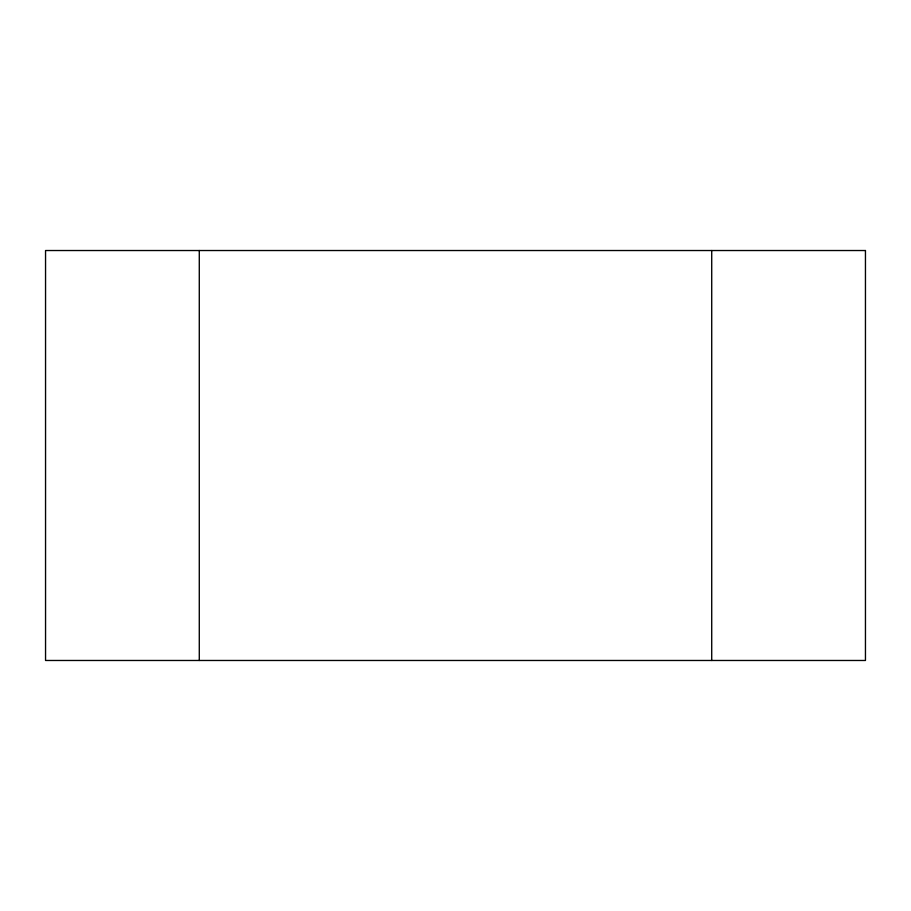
<?xml version="1.0" encoding="UTF-8"?>
<svg xmlns="http://www.w3.org/2000/svg" width="911" height="911" viewBox="0 0 911 911"><rect width="100%" height="100%" fill="white"/><g stroke="black" fill="none" stroke-linecap="round" stroke-linejoin="round"><path stroke-width="1.37" d="M711.719 250.525L711.719 660.475M199.281 250.525L199.281 660.475M865.45 250.525L45.55 250.525L45.55 660.475L865.45 660.475L865.45 250.525"/></g></svg>
